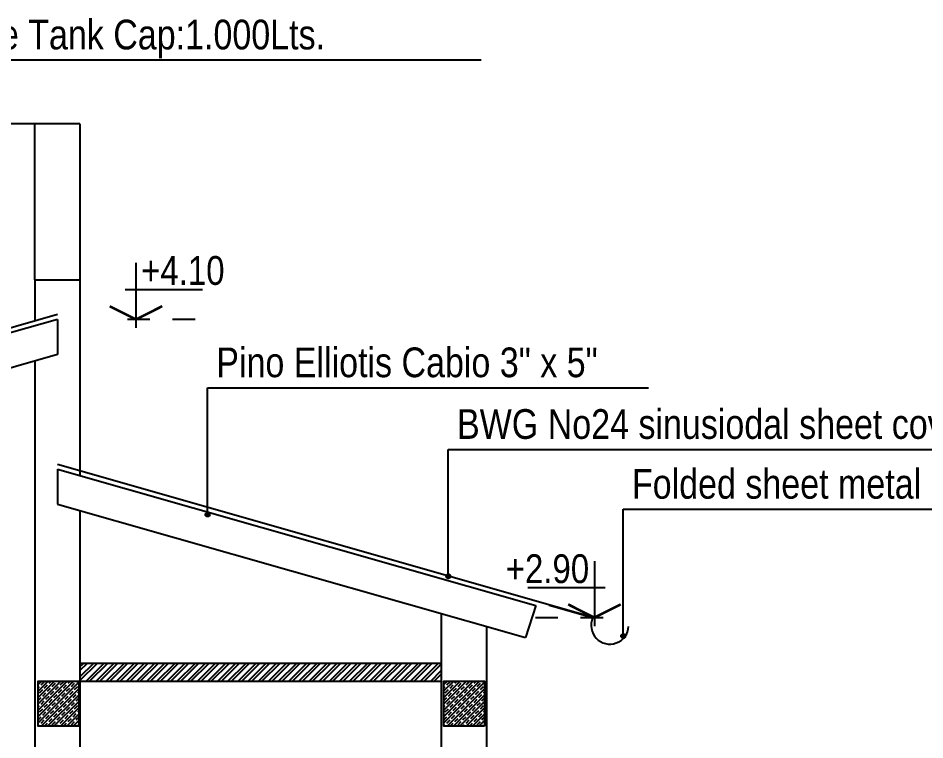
# Model space of a CAD drawing. Header units: millimetres. Extents: x 221 to 543, y -43 to 148.
# Drawn here: x 286.158 to 290.173, y 57.658 to 60.856 of the extents above; entities that cross this region are included whole.
import ezdxf

# ---------------------------------------------------------------- set-up
doc = ezdxf.new("R2010")
doc.units = ezdxf.units.MM
doc.linetypes.add('HIDDEN2', pattern=[4.7625, 3.175, -1.5875])
doc.layers.add('10-M-A-100', color=3, linetype='Continuous')
doc.layers.add('10-NIVELES EN CORTE', color=7, linetype='Continuous')
doc.styles.add('NARROW', font='ARIALN.TTF')

# ---------------------------------------------------------------- blocks, each defined once
blk = doc.blocks.new('NIVEL-CORTE')
at = {"color": 8}
for p, q in [((0, 0.3332), (0, -0.0499)), ((-0.0639, 0.1759), (0.3926, 0.1759))]:
    blk.add_line(p, q, dxfattribs=at)
at = {"layer": '10-M-A-100', "color": 8, "linetype": 'HIDDEN2', "ltscale": 0.03}
blk.add_line((0.3491, 0), (-0.0639, 0), dxfattribs=at)
at = {"layer": '10-NIVELES EN CORTE', "const_width": 0.015}
for points in [[(0, 0), (-0.1552, 0.0778)], [(0, 0), (0.1552, 0.0778)]]:
    blk.add_lwpolyline(points, dxfattribs=at)
at = {"layer": '10-NIVELES EN CORTE', "style": 'NARROW'}
blk.add_attdef('NIVEL', (0.0552, 0.2039), '', height=0.17, dxfattribs=at)

msp = doc.modelspace()

# ---------------------------------------------------------------- hatches: boundary and pattern name
h = msp.add_hatch(color=256)
h.paths.add_polyline_path([(287.0054, 58.6531), (286.9966, 58.6567), (286.9966, 58.6472, 0.306117)])
h.paths.add_polyline_path([(286.9966, 58.6662), (286.9966, 58.6567), (287.0054, 58.6531, 0.095932), (287.0061, 58.6567, 0.414214)])
h.paths.add_polyline_path([(286.9966, 58.6662, 0.414214), (286.9871, 58.6567, 0.414214), (286.9966, 58.6472), (286.9966, 58.6567)])
h = msp.add_hatch(color=256)
h.paths.add_polyline_path([(288.0716, 58.3798), (288.0628, 58.3833), (288.0628, 58.3738, 0.306117)])
h.paths.add_polyline_path([(288.0628, 58.3928), (288.0628, 58.3833), (288.0716, 58.3798, 0.095932), (288.0723, 58.3833, 0.414214)])
h.paths.add_polyline_path([(288.0628, 58.3928, 0.414214), (288.0533, 58.3833, 0.414214), (288.0628, 58.3738), (288.0628, 58.3833)])
h = msp.add_hatch(color=256)
h.paths.add_polyline_path([(288.8462, 58.1148), (288.8374, 58.1183), (288.8374, 58.1088, 0.306117)])
h.paths.add_polyline_path([(288.8374, 58.1278), (288.8374, 58.1183), (288.8462, 58.1148, 0.095932), (288.8469, 58.1183, 0.414214)])
h.paths.add_polyline_path([(288.8374, 58.1278, 0.414214), (288.8279, 58.1183, 0.414214), (288.8374, 58.1088), (288.8374, 58.1183)])
h = msp.add_hatch()
h.set_pattern_fill('STEEL', color=252, scale=0.01, style=0)
h.set_pattern_definition([(45, (-0.414862, 29.750815), (-0.0224506403, 0.0224506403), []), (45, (-0.414862, 29.76669), (-0.0224506403, 0.0224506403), [])])
h.paths.add_polyline_path([(288.0316, 57.9987), (286.4316, 57.9987), (286.4316, 57.9187), (288.0316, 57.9187)])
h = msp.add_hatch()
h.set_pattern_fill('JIS_STN_1E', color=252, scale=0.02, style=0)
h.set_pattern_definition([(45, (-2.212036, 29.773187), (-0.0141421356, 0.0141421356), []), (45, (-2.197936, 29.773187), (-0.0141421356, 0.0141421356), [0.02, -0.01])])
h.paths.add_polyline_path([(286.4262, 57.9187), (286.2462, 57.9187), (286.2462, 57.7187), (286.4262, 57.7187)])
h = msp.add_hatch()
h.set_pattern_fill('JIS_STN_1E', color=252, scale=0.02, style=0)
h.set_pattern_definition([(45, (-0.414862, 29.773187), (-0.0141421356, 0.0141421356), []), (45, (-0.400762, 29.773187), (-0.0141421356, 0.0141421356), [0.02, -0.01])])
h.paths.add_polyline_path([(288.2234, 57.9187), (288.0434, 57.9187), (288.0434, 57.7187), (288.2234, 57.7187)])

# ---------------------------------------------------------------- linework, layer by layer
for p, q in [((285.017, 60.6708), (288.2087, 60.6708)), ((286.4316, 60.3881), (286.2316, 60.3881)), ((286.2316, 59.6964), (286.2316, 60.3881)), ((286.4316, 60.3881), (286.4316, 59.6964)), ((286.9966, 58.6567), (286.9966, 59.2183)), ((286.9966, 59.2183), (288.9488, 59.2183)), ((288.0628, 58.3833), (288.0628, 58.945)), ((288.0628, 58.945), (290.8278, 58.945)), ((288.8374, 58.1183), (288.8374, 58.68)), ((288.8374, 58.68), (291.6025, 58.68)), ((286.4316, 57.9987), (288.0316, 57.9987)), ((286.4316, 57.9187), (288.0316, 57.9187))]:
    msp.add_line(p, q)
at = {"color": 252}
msp.add_line((286.2316, 60.3881), (284.4316, 60.3881), dxfattribs=at)
at = {"color": 4}
for p, q in [((286.2316, 59.6964), (286.2316, 59.5138)), ((286.2316, 59.6964), (286.4316, 59.6964)), ((286.4316, 59.6964), (286.4316, 58.8299)), ((286.2316, 59.337), (286.2316, 55.3964)), ((286.4316, 58.6739), (286.4316, 58.0992)), ((288.0316, 58.2177), (288.0316, 55.3964)), ((288.2316, 58.1607), (288.2316, 55.3964)), ((286.4316, 58.0992), (286.4316, 55.3964))]:
    msp.add_line(p, q, dxfattribs=at)
at = {"color": 1}
for p, q in [((286.3316, 59.5424), (280.8174, 57.9676)), ((286.3316, 58.8793), (288.7101, 58.2))]:
    msp.add_line(p, q, dxfattribs=at)
at = {"color": 2}
for p, q in [((286.3316, 59.5215), (281.0316, 58.0103)), ((286.3316, 59.5215), (286.3316, 59.3655)), ((286.3316, 59.3655), (281.0779, 57.8675)), ((286.3316, 58.8584), (288.4502, 58.2543)), ((286.3316, 58.8584), (286.3316, 58.7024)), ((286.3316, 58.7024), (288.4043, 58.1114)), ((288.4502, 58.2543), (288.4043, 58.1114)), ((288.702, 58.1986), (288.5102, 58.2529))]:
    msp.add_line(p, q, dxfattribs=at)
for points in [[(286.4262, 57.7187), (286.2462, 57.7187), (286.2462, 57.9187), (286.4262, 57.9187)], [(288.2234, 57.7187), (288.0434, 57.7187), (288.0434, 57.9187), (288.2234, 57.9187)]]:
    msp.add_lwpolyline(points, close=True, dxfattribs=at)
for centre in [(286.9966, 58.6567), (288.0628, 58.3833), (288.8374, 58.1183)]:
    msp.add_circle(centre, 0.00949)
msp.add_arc((288.7784, 58.1658), 0.0832, 156.7285, 356.2338, dxfattribs=at)

# ---------------------------------------------------------------- block references
at = {"color": 3}
ref = msp.add_blockref('NIVEL-CORTE', (286.6796, 59.5215), dxfattribs=dict(at, xscale=0.75, yscale=0.75, zscale=0.75))
ref.add_attrib('NIVEL', '+4.10', (286.7023, 59.6744), dxfattribs={"layer": '10-NIVELES EN CORTE', "height": 0.1275, "style": 'NARROW'})
ref = msp.add_blockref('NIVEL-CORTE', (288.7101, 58.2), dxfattribs=dict(at, xscale=-0.75, yscale=0.75, zscale=0.75))
ref.add_attrib('NIVEL', '+2.90', (288.317, 58.3529), dxfattribs={"layer": '10-NIVELES EN CORTE', "height": 0.1275, "style": 'NARROW'})

# ---------------------------------------------------------------- texts
at = {"color": 0, "style": 'NARROW'}
for s, p in [('Tricapa Reserve Tank Cap:1.000Lts.', (285.0556, 60.7178)), ('Pino Elliotis Cabio 3" x 5" ', (287.0352, 59.2653)), ('BWG No24 sinusiodal sheet cover', (288.1014, 58.992)), ('Folded sheet metal gutter No18', (288.876, 58.727))]:
    msp.add_text(s, height=0.131483, dxfattribs=at).set_placement(p)

doc.saveas('drawing.dxf')
